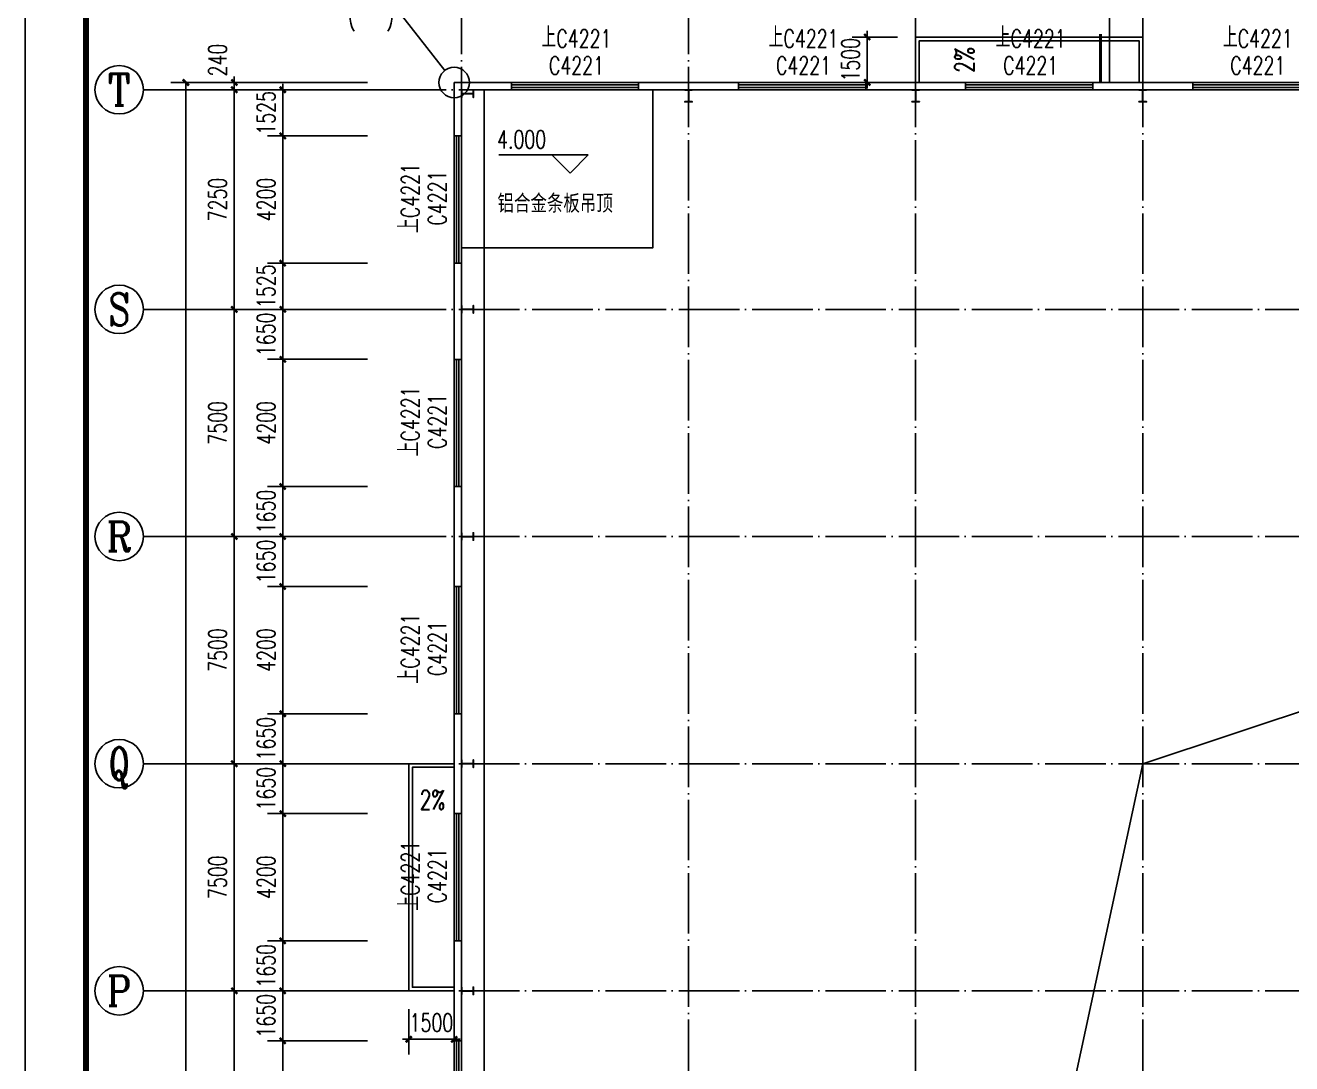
# Model space of a CAD drawing. Extents: x 14095202 to 14511487, y -1430609 to -90420.
# Drawn here: x 14387687 to 14429504, y -455574 to -421293 of the extents above; entities that cross this region are included whole.
import ezdxf
from ezdxf.enums import TextEntityAlignment as Align

# ---------------------------------------------------------------- set-up
doc = ezdxf.new("R2010")
doc.units = 0
doc.header["$LTSCALE"] = 1000
doc.header["$MEASUREMENT"] = 0
doc.linetypes.add('DASH', pattern=[0.35, 0.25, -0.1])
doc.linetypes.add('DOTE', pattern=[2.42, 2, -0.2, 0.02, -0.2])
for name, color, linetype in [('AXIS', 3, 'Continuous'), ('AXIS_TEXT', 7, 'Continuous'), ('COLUMN', 2, 'Continuous'), ('DIM_ELEV', 3, 'Continuous'), ('DIM_IDEN', 3, 'Continuous'), ('DIM_SYMB', 3, 'Continuous'), ('DOTE', 1, 'DOTE'), ('PUB_DIM', 3, 'Continuous'), ('PUB_TEXT', 7, 'Continuous'), ('TK', 4, 'Continuous'), ('WALL-PARAPET', 6, 'Continuous'), ('WINDOW', 4, 'Continuous'), ('WINDOW_TEXT', 7, 'Continuous')]:
    doc.layers.add(name, color=color, linetype=linetype)
doc.styles.add('_TCH_AXIS', font='COMPLEX', dxfattribs={"bigfont": 'GBCBIG'})
doc.styles.add('_TCH_DIM', font='SIMPLEX', dxfattribs={"bigfont": 'GBCBIG'})
doc.styles.add('_TCH_DIM_T3', font='SIMPLEX', dxfattribs={"width": 0.705882, "bigfont": 'GBCBIG'})
doc.styles.add('_TCH_LABEL', font='COMPLEX', dxfattribs={"bigfont": 'GBCBIG'})
doc.styles.add('_TCH_WINDOW', font='SIMPLEX', dxfattribs={"height": 3.5, "bigfont": 'GBCBIG'})
doc.styles.add('COMPLEX', font='COMPLEX')
doc.styles.add('TK-LG-B', font='', dxfattribs={"width": 0.75})
doc.styles.get('TK-LG-B').set_extended_font_data('SimSun')
doc.dimstyles.new('_TCH_ARCH&&200', dxfattribs={"dimtxt": 595, "dimasz": 200, "dimexe": 500, "dimexo": 600, "dimgap": 252.5, "dimtad": 1, "dimdec": 0, "dimzin": 0, "dimdsep": 46, "dimtxsty": '_TCH_DIM_T3', "dimblk": 'ARCHTICK', "dimcen": 0.09, "dimclrt": 7, "dimazin": 2, "dimtfac": 1, "dimtdec": 0, "dimtix": 1, "dimtmove": 2, "dimatfit": 3, "dimfxl": 0, "dimtolj": 1, "dimtzin": 0, "dimarcsym": 0})

# ---------------------------------------------------------------- blocks, each defined once
blk = doc.blocks.new('A$C797E1D2B')
at = {"layer": 'COLUMN'}
h = blk.add_hatch(color=256, dxfattribs=at)
h.paths.add_polyline_path([(125, 400), (250, 400), (250, 388), (130, 388), (130, 200), (125, 200)])
h.paths.add_polyline_path([(0, 400), (125, 400), (125, 200), (120, 200), (120, 388), (0, 388)])
h.paths.add_polyline_path([(0, 12), (120, 12), (120, 200), (125, 200), (125, 0), (0, 0)])
h.paths.add_polyline_path([(125, 200), (130, 200), (130, 12), (250, 12), (250, 0), (125, 0)])
blk.add_lwpolyline([(250, 0), (250, 12), (130, 12), (130, 388), (250, 388), (250, 400), (0, 400), (0, 388), (120, 388), (120, 12), (0, 12), (0, 0)], close=True, dxfattribs=at)
blk = doc.blocks.new('GeYuanFrame_13285048', base_point=(20.09, 4.53))
at = {"layer": 'TK'}
blk.add_lwpolyline([(20.09, 4.53), (20.09, 598.53), (1071.09, 598.53), (1071.09, 4.53)], close=True, dxfattribs=at)
at = {"layer": 'TK', "const_width": 1}
blk.add_lwpolyline([(45.09, 588.53), (1061.09, 588.53), (1061.09, 14.53), (45.09, 14.53)], close=True, dxfattribs=at)
blk = doc.blocks.new('$TCHSYS$WIN2D')
for p, q in [((-0.5, 0.5), (0.5, 0.5)), ((-0.5, 0.5), (-0.5, -0.5)), ((0.5, 0.5), (0.5, -0.5)), ((0.5, 0.1667), (-0.5, 0.1667)), ((0.5, -0.1667), (-0.5, -0.1667)), ((-0.5, -0.5), (0.5, -0.5))]:
    blk.add_line(p, q)
blk = doc.blocks.new('_AXISO')
blk.add_circle((0, 0), 0.5)
at = {"layer": 'AXIS_TEXT', "style": 'COMPLEX', "width": 1.041667}
blk.add_attdef('A', text='', height=0.56, dxfattribs=at).set_placement((-0.25, -0.28), (0.25, -0.28), align=Align.FIT)
blk = doc.blocks.new('_ArchTick')
at = {"color": 0, "linetype": 'ByBlock', "const_width": 0.4}
blk.add_lwpolyline([(-0.5, -0.5), (0.5, 0.5)], dxfattribs=at)
blk = doc.blocks.new('*D231')
at = {"layer": 'AXIS', "color": 0, "lineweight": -2}
for p, q in [((14398987, -423180), (14392487, -423180)), ((14392987, -550660), (14392987, -423180)), ((14398987, -550660), (14392487, -550660))]:
    blk.add_line(p, q, dxfattribs=at)
at = {"layer": 'Defpoints', "color": 0}
for p in [(14392987, -423180), (14399587, -423180), (14399587, -550660)]:
    blk.add_point(p, dxfattribs=at)
at = {"layer": 'AXIS', "color": 0, "lineweight": -2, "xscale": 200, "yscale": 200, "zscale": 200}
for p, rotation in [((14392987, -423180), 90), ((14392987, -550660), 270)]:
    blk.add_blockref('_ArchTick', p, dxfattribs=dict(at, rotation=rotation))
at = {"layer": 'AXIS', "color": 7, "insert": (14392437, -486920), "char_height": 595, "attachment_point": 5, "rotation": 90, "style": '_TCH_DIM_T3'}
blk.add_mtext('\\A1;127480', dxfattribs=at)
blk = doc.blocks.new('*D245')
at = {"layer": 'AXIS', "color": 0, "lineweight": -2}
for p, q in [((14398987, -453170), (14394087, -453170)), ((14394587, -460670), (14394587, -453170)), ((14398987, -460670), (14394087, -460670))]:
    blk.add_line(p, q, dxfattribs=at)
at = {"layer": 'Defpoints', "color": 0}
for p in [(14394587, -453170), (14399587, -453170), (14399587, -460670)]:
    blk.add_point(p, dxfattribs=at)
at = {"layer": 'AXIS', "color": 0, "lineweight": -2, "xscale": 200, "yscale": 200, "zscale": 200}
for p, rotation in [((14394587, -453170), 90), ((14394587, -460670), 270)]:
    blk.add_blockref('_ArchTick', p, dxfattribs=dict(at, rotation=rotation))
at = {"layer": 'AXIS', "color": 7, "insert": (14394037, -456920), "char_height": 595, "attachment_point": 5, "rotation": 90, "style": '_TCH_DIM_T3'}
blk.add_mtext('\\A1;7500', dxfattribs=at)
blk = doc.blocks.new('*D246')
at = {"layer": 'AXIS', "color": 0, "lineweight": -2}
for p, q in [((14398987, -445670), (14394087, -445670)), ((14394587, -453170), (14394587, -445670)), ((14398987, -453170), (14394087, -453170))]:
    blk.add_line(p, q, dxfattribs=at)
at = {"layer": 'Defpoints', "color": 0}
for p in [(14394587, -445670), (14399587, -445670), (14399587, -453170)]:
    blk.add_point(p, dxfattribs=at)
at = {"layer": 'AXIS', "color": 0, "lineweight": -2, "xscale": 200, "yscale": 200, "zscale": 200}
for p, rotation in [((14394587, -445670), 90), ((14394587, -453170), 270)]:
    blk.add_blockref('_ArchTick', p, dxfattribs=dict(at, rotation=rotation))
at = {"layer": 'AXIS', "color": 7, "insert": (14394037, -449420), "char_height": 595, "attachment_point": 5, "rotation": 90, "style": '_TCH_DIM_T3'}
blk.add_mtext('\\A1;7500', dxfattribs=at)
blk = doc.blocks.new('*D247')
at = {"layer": 'AXIS', "color": 0, "lineweight": -2}
for p, q in [((14398987, -438170), (14394087, -438170)), ((14394587, -445670), (14394587, -438170)), ((14398987, -445670), (14394087, -445670))]:
    blk.add_line(p, q, dxfattribs=at)
at = {"layer": 'Defpoints', "color": 0}
for p in [(14394587, -438170), (14399587, -438170), (14399587, -445670)]:
    blk.add_point(p, dxfattribs=at)
at = {"layer": 'AXIS', "color": 0, "lineweight": -2, "xscale": 200, "yscale": 200, "zscale": 200}
for p, rotation in [((14394587, -438170), 90), ((14394587, -445670), 270)]:
    blk.add_blockref('_ArchTick', p, dxfattribs=dict(at, rotation=rotation))
at = {"layer": 'AXIS', "color": 7, "insert": (14394037, -441920), "char_height": 595, "attachment_point": 5, "rotation": 90, "style": '_TCH_DIM_T3'}
blk.add_mtext('\\A1;7500', dxfattribs=at)
blk = doc.blocks.new('*D248')
at = {"layer": 'AXIS', "color": 0, "lineweight": -2}
for p, q in [((14398987, -430670), (14394087, -430670)), ((14394587, -438170), (14394587, -430670)), ((14398987, -438170), (14394087, -438170))]:
    blk.add_line(p, q, dxfattribs=at)
at = {"layer": 'Defpoints', "color": 0}
for p in [(14394587, -430670), (14399587, -430670), (14399587, -438170)]:
    blk.add_point(p, dxfattribs=at)
at = {"layer": 'AXIS', "color": 0, "lineweight": -2, "xscale": 200, "yscale": 200, "zscale": 200}
for p, rotation in [((14394587, -430670), 90), ((14394587, -438170), 270)]:
    blk.add_blockref('_ArchTick', p, dxfattribs=dict(at, rotation=rotation))
at = {"layer": 'AXIS', "color": 7, "insert": (14394037, -434420), "char_height": 595, "attachment_point": 5, "rotation": 90, "style": '_TCH_DIM_T3'}
blk.add_mtext('\\A1;7500', dxfattribs=at)
blk = doc.blocks.new('*D249')
at = {"layer": 'AXIS', "color": 0, "lineweight": -2}
for p, q in [((14398987, -423420), (14394087, -423420)), ((14394587, -430670), (14394587, -423420)), ((14398987, -430670), (14394087, -430670))]:
    blk.add_line(p, q, dxfattribs=at)
at = {"layer": 'Defpoints', "color": 0}
for p in [(14394587, -423420), (14399587, -423420), (14399587, -430670)]:
    blk.add_point(p, dxfattribs=at)
at = {"layer": 'AXIS', "color": 0, "lineweight": -2, "xscale": 200, "yscale": 200, "zscale": 200}
for p, rotation in [((14394587, -423420), 90), ((14394587, -430670), 270)]:
    blk.add_blockref('_ArchTick', p, dxfattribs=dict(at, rotation=rotation))
at = {"layer": 'AXIS', "color": 7, "insert": (14394037, -427045), "char_height": 595, "attachment_point": 5, "rotation": 90, "style": '_TCH_DIM_T3'}
blk.add_mtext('\\A1;7250', dxfattribs=at)
blk = doc.blocks.new('*D250')
at = {"layer": 'AXIS', "color": 0, "lineweight": -2}
for p, q in [((14398987, -423180), (14394087, -423180)), ((14394587, -423180), (14394587, -422980)), ((14394587, -423420), (14394587, -423180)), ((14398987, -423420), (14394087, -423420)), ((14394587, -423420), (14394587, -423620))]:
    blk.add_line(p, q, dxfattribs=at)
at = {"layer": 'Defpoints', "color": 0}
for p in [(14394587, -423180), (14399587, -423180), (14399587, -423420)]:
    blk.add_point(p, dxfattribs=at)
at = {"layer": 'AXIS', "color": 0, "lineweight": -2, "xscale": 200, "yscale": 200, "zscale": 200}
for p, rotation in [((14394587, -423180), 270), ((14394587, -423420), 90)]:
    blk.add_blockref('_ArchTick', p, dxfattribs=dict(at, rotation=rotation))
at = {"layer": 'AXIS', "color": 7, "insert": (14394037, -422440), "char_height": 595, "attachment_point": 5, "rotation": 90, "style": '_TCH_DIM_T3'}
blk.add_mtext('\\A1;240', dxfattribs=at)
blk = doc.blocks.new('*D444')
at = {"layer": 'Defpoints', "color": 0}
for p in [(14415487, -421680), (14417087, -421680), (14417087, -423180)]:
    blk.add_point(p, dxfattribs=at)
at = {"layer": 'PUB_DIM', "color": 0, "lineweight": -2}
for p, q in [((14415487, -421680), (14415487, -421480)), ((14416487, -421680), (14414987, -421680)), ((14415487, -423180), (14415487, -421680)), ((14416487, -423180), (14414987, -423180)), ((14415487, -423180), (14415487, -423380))]:
    blk.add_line(p, q, dxfattribs=at)
at = {"layer": 'PUB_DIM', "color": 0, "lineweight": -2, "xscale": 200, "yscale": 200, "zscale": 200}
for p, rotation in [((14415487, -421680), 270), ((14415487, -423180), 90)]:
    blk.add_blockref('_ArchTick', p, dxfattribs=dict(at, rotation=rotation))
at = {"layer": 'PUB_DIM', "color": 7, "insert": (14414937, -422430), "char_height": 595, "attachment_point": 5, "rotation": 90, "style": '_TCH_DIM_T3'}
blk.add_mtext('\\A1;1500', dxfattribs=at)
blk = doc.blocks.new('*D450')
at = {"layer": 'Defpoints', "color": 0}
for p in [(14400347, -453170), (14401847, -453170), (14401847, -454770)]:
    blk.add_point(p, dxfattribs=at)
at = {"layer": 'PUB_DIM', "color": 0, "lineweight": -2}
for p, q in [((14400347, -453770), (14400347, -455270)), ((14401847, -453770), (14401847, -455270)), ((14400347, -454770), (14400147, -454770)), ((14400347, -454770), (14401847, -454770)), ((14401847, -454770), (14402047, -454770))]:
    blk.add_line(p, q, dxfattribs=at)
at = {"layer": 'PUB_DIM', "color": 0, "lineweight": -2, "xscale": 200, "yscale": 200, "zscale": 200}
blk.add_blockref('_ArchTick', (14400347, -454770), dxfattribs=at)
at = {"layer": 'PUB_DIM', "color": 0, "lineweight": -2, "xscale": 200, "yscale": 200, "zscale": 200, "rotation": 180}
blk.add_blockref('_ArchTick', (14401847, -454770), dxfattribs=at)
at = {"layer": 'PUB_DIM', "color": 7, "insert": (14401097, -454220), "char_height": 595, "attachment_point": 5, "style": '_TCH_DIM_T3'}
blk.add_mtext('\\A1;1500', dxfattribs=at)
blk = doc.blocks.new('*D542')
at = {"layer": 'Defpoints', "color": 0}
for p in [(14396187, -454820), (14399587, -454820), (14399587, -459020)]:
    blk.add_point(p, dxfattribs=at)
at = {"layer": 'PUB_DIM', "color": 0, "lineweight": -2}
for p, q in [((14398987, -454820), (14395687, -454820)), ((14396187, -459020), (14396187, -454820)), ((14398987, -459020), (14395687, -459020))]:
    blk.add_line(p, q, dxfattribs=at)
at = {"layer": 'PUB_DIM', "color": 0, "lineweight": -2, "xscale": 200, "yscale": 200, "zscale": 200}
for p, rotation in [((14396187, -454820), 90), ((14396187, -459020), 270)]:
    blk.add_blockref('_ArchTick', p, dxfattribs=dict(at, rotation=rotation))
at = {"layer": 'PUB_DIM', "color": 7, "insert": (14395637, -456920), "char_height": 595, "attachment_point": 5, "rotation": 90, "style": '_TCH_DIM_T3'}
blk.add_mtext('\\A1;4200', dxfattribs=at)
blk = doc.blocks.new('*D543')
at = {"layer": 'Defpoints', "color": 0}
for p in [(14396187, -453170), (14399587, -453170), (14399587, -454820)]:
    blk.add_point(p, dxfattribs=at)
at = {"layer": 'PUB_DIM', "color": 0, "lineweight": -2}
for p, q in [((14398987, -453170), (14395687, -453170)), ((14396187, -453170), (14396187, -452970)), ((14396187, -454820), (14396187, -453170)), ((14398987, -454820), (14395687, -454820)), ((14396187, -454820), (14396187, -455020))]:
    blk.add_line(p, q, dxfattribs=at)
at = {"layer": 'PUB_DIM', "color": 0, "lineweight": -2, "xscale": 200, "yscale": 200, "zscale": 200}
for p, rotation in [((14396187, -453170), 270), ((14396187, -454820), 90)]:
    blk.add_blockref('_ArchTick', p, dxfattribs=dict(at, rotation=rotation))
at = {"layer": 'PUB_DIM', "color": 7, "insert": (14395637, -453995), "char_height": 595, "attachment_point": 5, "rotation": 90, "style": '_TCH_DIM_T3'}
blk.add_mtext('\\A1;1650', dxfattribs=at)
blk = doc.blocks.new('*D544')
at = {"layer": 'Defpoints', "color": 0}
for p in [(14396187, -451520), (14399587, -451520), (14399587, -453170)]:
    blk.add_point(p, dxfattribs=at)
at = {"layer": 'PUB_DIM', "color": 0, "lineweight": -2}
for p, q in [((14398987, -451520), (14395687, -451520)), ((14396187, -451520), (14396187, -451320)), ((14396187, -453170), (14396187, -451520)), ((14398987, -453170), (14395687, -453170)), ((14396187, -453170), (14396187, -453370))]:
    blk.add_line(p, q, dxfattribs=at)
at = {"layer": 'PUB_DIM', "color": 0, "lineweight": -2, "xscale": 200, "yscale": 200, "zscale": 200}
for p, rotation in [((14396187, -451520), 270), ((14396187, -453170), 90)]:
    blk.add_blockref('_ArchTick', p, dxfattribs=dict(at, rotation=rotation))
at = {"layer": 'PUB_DIM', "color": 7, "insert": (14395637, -452345), "char_height": 595, "attachment_point": 5, "rotation": 90, "style": '_TCH_DIM_T3'}
blk.add_mtext('\\A1;1650', dxfattribs=at)
blk = doc.blocks.new('*D545')
at = {"layer": 'Defpoints', "color": 0}
for p in [(14396187, -447320), (14399587, -447320), (14399587, -451520)]:
    blk.add_point(p, dxfattribs=at)
at = {"layer": 'PUB_DIM', "color": 0, "lineweight": -2}
for p, q in [((14398987, -447320), (14395687, -447320)), ((14396187, -451520), (14396187, -447320)), ((14398987, -451520), (14395687, -451520))]:
    blk.add_line(p, q, dxfattribs=at)
at = {"layer": 'PUB_DIM', "color": 0, "lineweight": -2, "xscale": 200, "yscale": 200, "zscale": 200}
for p, rotation in [((14396187, -447320), 90), ((14396187, -451520), 270)]:
    blk.add_blockref('_ArchTick', p, dxfattribs=dict(at, rotation=rotation))
at = {"layer": 'PUB_DIM', "color": 7, "insert": (14395637, -449420), "char_height": 595, "attachment_point": 5, "rotation": 90, "style": '_TCH_DIM_T3'}
blk.add_mtext('\\A1;4200', dxfattribs=at)
blk = doc.blocks.new('*D546')
at = {"layer": 'Defpoints', "color": 0}
for p in [(14396187, -445670), (14399587, -445670), (14399587, -447320)]:
    blk.add_point(p, dxfattribs=at)
at = {"layer": 'PUB_DIM', "color": 0, "lineweight": -2}
for p, q in [((14398987, -445670), (14395687, -445670)), ((14396187, -445670), (14396187, -445470)), ((14396187, -447320), (14396187, -445670)), ((14398987, -447320), (14395687, -447320)), ((14396187, -447320), (14396187, -447520))]:
    blk.add_line(p, q, dxfattribs=at)
at = {"layer": 'PUB_DIM', "color": 0, "lineweight": -2, "xscale": 200, "yscale": 200, "zscale": 200}
for p, rotation in [((14396187, -445670), 270), ((14396187, -447320), 90)]:
    blk.add_blockref('_ArchTick', p, dxfattribs=dict(at, rotation=rotation))
at = {"layer": 'PUB_DIM', "color": 7, "insert": (14395637, -446495), "char_height": 595, "attachment_point": 5, "rotation": 90, "style": '_TCH_DIM_T3'}
blk.add_mtext('\\A1;1650', dxfattribs=at)
blk = doc.blocks.new('*D547')
at = {"layer": 'Defpoints', "color": 0}
for p in [(14396187, -444020), (14399587, -444020), (14399587, -445670)]:
    blk.add_point(p, dxfattribs=at)
at = {"layer": 'PUB_DIM', "color": 0, "lineweight": -2}
for p, q in [((14398987, -444020), (14395687, -444020)), ((14396187, -444020), (14396187, -443820)), ((14396187, -445670), (14396187, -444020)), ((14398987, -445670), (14395687, -445670)), ((14396187, -445670), (14396187, -445870))]:
    blk.add_line(p, q, dxfattribs=at)
at = {"layer": 'PUB_DIM', "color": 0, "lineweight": -2, "xscale": 200, "yscale": 200, "zscale": 200}
for p, rotation in [((14396187, -444020), 270), ((14396187, -445670), 90)]:
    blk.add_blockref('_ArchTick', p, dxfattribs=dict(at, rotation=rotation))
at = {"layer": 'PUB_DIM', "color": 7, "insert": (14395637, -444845), "char_height": 595, "attachment_point": 5, "rotation": 90, "style": '_TCH_DIM_T3'}
blk.add_mtext('\\A1;1650', dxfattribs=at)
blk = doc.blocks.new('*D548')
at = {"layer": 'Defpoints', "color": 0}
for p in [(14396187, -439820), (14399587, -439820), (14399587, -444020)]:
    blk.add_point(p, dxfattribs=at)
at = {"layer": 'PUB_DIM', "color": 0, "lineweight": -2}
for p, q in [((14398987, -439820), (14395687, -439820)), ((14396187, -444020), (14396187, -439820)), ((14398987, -444020), (14395687, -444020))]:
    blk.add_line(p, q, dxfattribs=at)
at = {"layer": 'PUB_DIM', "color": 0, "lineweight": -2, "xscale": 200, "yscale": 200, "zscale": 200}
for p, rotation in [((14396187, -439820), 90), ((14396187, -444020), 270)]:
    blk.add_blockref('_ArchTick', p, dxfattribs=dict(at, rotation=rotation))
at = {"layer": 'PUB_DIM', "color": 7, "insert": (14395637, -441920), "char_height": 595, "attachment_point": 5, "rotation": 90, "style": '_TCH_DIM_T3'}
blk.add_mtext('\\A1;4200', dxfattribs=at)
blk = doc.blocks.new('*D549')
at = {"layer": 'Defpoints', "color": 0}
for p in [(14396187, -438170), (14399587, -438170), (14399587, -439820)]:
    blk.add_point(p, dxfattribs=at)
at = {"layer": 'PUB_DIM', "color": 0, "lineweight": -2}
for p, q in [((14398987, -438170), (14395687, -438170)), ((14396187, -438170), (14396187, -437970)), ((14396187, -439820), (14396187, -438170)), ((14398987, -439820), (14395687, -439820)), ((14396187, -439820), (14396187, -440020))]:
    blk.add_line(p, q, dxfattribs=at)
at = {"layer": 'PUB_DIM', "color": 0, "lineweight": -2, "xscale": 200, "yscale": 200, "zscale": 200}
for p, rotation in [((14396187, -438170), 270), ((14396187, -439820), 90)]:
    blk.add_blockref('_ArchTick', p, dxfattribs=dict(at, rotation=rotation))
at = {"layer": 'PUB_DIM', "color": 7, "insert": (14395637, -438995), "char_height": 595, "attachment_point": 5, "rotation": 90, "style": '_TCH_DIM_T3'}
blk.add_mtext('\\A1;1650', dxfattribs=at)
blk = doc.blocks.new('*D550')
at = {"layer": 'Defpoints', "color": 0}
for p in [(14396187, -436520), (14399587, -436520), (14399587, -438170)]:
    blk.add_point(p, dxfattribs=at)
at = {"layer": 'PUB_DIM', "color": 0, "lineweight": -2}
for p, q in [((14398987, -436520), (14395687, -436520)), ((14396187, -436520), (14396187, -436320)), ((14396187, -438170), (14396187, -436520)), ((14398987, -438170), (14395687, -438170)), ((14396187, -438170), (14396187, -438370))]:
    blk.add_line(p, q, dxfattribs=at)
at = {"layer": 'PUB_DIM', "color": 0, "lineweight": -2, "xscale": 200, "yscale": 200, "zscale": 200}
for p, rotation in [((14396187, -436520), 270), ((14396187, -438170), 90)]:
    blk.add_blockref('_ArchTick', p, dxfattribs=dict(at, rotation=rotation))
at = {"layer": 'PUB_DIM', "color": 7, "insert": (14395637, -437345), "char_height": 595, "attachment_point": 5, "rotation": 90, "style": '_TCH_DIM_T3'}
blk.add_mtext('\\A1;1650', dxfattribs=at)
blk = doc.blocks.new('*D551')
at = {"layer": 'Defpoints', "color": 0}
for p in [(14396187, -432320), (14399587, -432320), (14399587, -436520)]:
    blk.add_point(p, dxfattribs=at)
at = {"layer": 'PUB_DIM', "color": 0, "lineweight": -2}
for p, q in [((14398987, -432320), (14395687, -432320)), ((14396187, -436520), (14396187, -432320)), ((14398987, -436520), (14395687, -436520))]:
    blk.add_line(p, q, dxfattribs=at)
at = {"layer": 'PUB_DIM', "color": 0, "lineweight": -2, "xscale": 200, "yscale": 200, "zscale": 200}
for p, rotation in [((14396187, -432320), 90), ((14396187, -436520), 270)]:
    blk.add_blockref('_ArchTick', p, dxfattribs=dict(at, rotation=rotation))
at = {"layer": 'PUB_DIM', "color": 7, "insert": (14395637, -434420), "char_height": 595, "attachment_point": 5, "rotation": 90, "style": '_TCH_DIM_T3'}
blk.add_mtext('\\A1;4200', dxfattribs=at)
blk = doc.blocks.new('*D552')
at = {"layer": 'Defpoints', "color": 0}
for p in [(14396187, -430670), (14399587, -430670), (14399587, -432320)]:
    blk.add_point(p, dxfattribs=at)
at = {"layer": 'PUB_DIM', "color": 0, "lineweight": -2}
for p, q in [((14398987, -430670), (14395687, -430670)), ((14396187, -430670), (14396187, -430470)), ((14396187, -432320), (14396187, -430670)), ((14398987, -432320), (14395687, -432320)), ((14396187, -432320), (14396187, -432520))]:
    blk.add_line(p, q, dxfattribs=at)
at = {"layer": 'PUB_DIM', "color": 0, "lineweight": -2, "xscale": 200, "yscale": 200, "zscale": 200}
for p, rotation in [((14396187, -430670), 270), ((14396187, -432320), 90)]:
    blk.add_blockref('_ArchTick', p, dxfattribs=dict(at, rotation=rotation))
at = {"layer": 'PUB_DIM', "color": 7, "insert": (14395637, -431495), "char_height": 595, "attachment_point": 5, "rotation": 90, "style": '_TCH_DIM_T3'}
blk.add_mtext('\\A1;1650', dxfattribs=at)
blk = doc.blocks.new('*D553')
at = {"layer": 'Defpoints', "color": 0}
for p in [(14396187, -429145), (14399587, -429145), (14399587, -430670)]:
    blk.add_point(p, dxfattribs=at)
at = {"layer": 'PUB_DIM', "color": 0, "lineweight": -2}
for p, q in [((14396187, -429145), (14396187, -428945)), ((14398987, -429145), (14395687, -429145)), ((14396187, -430670), (14396187, -429145)), ((14398987, -430670), (14395687, -430670)), ((14396187, -430670), (14396187, -430870))]:
    blk.add_line(p, q, dxfattribs=at)
at = {"layer": 'PUB_DIM', "color": 0, "lineweight": -2, "xscale": 200, "yscale": 200, "zscale": 200}
for p, rotation in [((14396187, -429145), 270), ((14396187, -430670), 90)]:
    blk.add_blockref('_ArchTick', p, dxfattribs=dict(at, rotation=rotation))
at = {"layer": 'PUB_DIM', "color": 7, "insert": (14395637, -429908), "char_height": 595, "attachment_point": 5, "rotation": 90, "style": '_TCH_DIM_T3'}
blk.add_mtext('\\A1;1525', dxfattribs=at)
blk = doc.blocks.new('*D554')
at = {"layer": 'Defpoints', "color": 0}
for p in [(14396187, -424945), (14399587, -424945), (14399587, -429145)]:
    blk.add_point(p, dxfattribs=at)
at = {"layer": 'PUB_DIM', "color": 0, "lineweight": -2}
for p, q in [((14398987, -424945), (14395687, -424945)), ((14396187, -429145), (14396187, -424945)), ((14398987, -429145), (14395687, -429145))]:
    blk.add_line(p, q, dxfattribs=at)
at = {"layer": 'PUB_DIM', "color": 0, "lineweight": -2, "xscale": 200, "yscale": 200, "zscale": 200}
for p, rotation in [((14396187, -424945), 90), ((14396187, -429145), 270)]:
    blk.add_blockref('_ArchTick', p, dxfattribs=dict(at, rotation=rotation))
at = {"layer": 'PUB_DIM', "color": 7, "insert": (14395637, -427045), "char_height": 595, "attachment_point": 5, "rotation": 90, "style": '_TCH_DIM_T3'}
blk.add_mtext('\\A1;4200', dxfattribs=at)
blk = doc.blocks.new('*D555')
at = {"layer": 'Defpoints', "color": 0}
for p in [(14396187, -423420), (14399587, -423420), (14399587, -424945)]:
    blk.add_point(p, dxfattribs=at)
at = {"layer": 'PUB_DIM', "color": 0, "lineweight": -2}
for p, q in [((14398987, -423420), (14395687, -423420)), ((14396187, -423420), (14396187, -423220)), ((14396187, -424945), (14396187, -423420)), ((14398987, -424945), (14395687, -424945)), ((14396187, -424945), (14396187, -425145))]:
    blk.add_line(p, q, dxfattribs=at)
at = {"layer": 'PUB_DIM', "color": 0, "lineweight": -2, "xscale": 200, "yscale": 200, "zscale": 200}
for p, rotation in [((14396187, -423420), 270), ((14396187, -424945), 90)]:
    blk.add_blockref('_ArchTick', p, dxfattribs=dict(at, rotation=rotation))
at = {"layer": 'PUB_DIM', "color": 7, "insert": (14395637, -424183), "char_height": 595, "attachment_point": 5, "rotation": 90, "style": '_TCH_DIM_T3'}
blk.add_mtext('\\A1;1525', dxfattribs=at)

msp = doc.modelspace()

# ---------------------------------------------------------------- linework, layer by layer
at = {"ltscale": 0.5}
for points in [[(14424586.9, -423180.3), (14424586.9, -421680.3), (14417086.9, -421680.3), (14417086.9, -423180.3)], [(14424466.9, -423180.3), (14424466.9, -421800.3), (14417206.9, -421800.3), (14417206.9, -423180.3)], [(14491604.5, -423420.3), (14424586.9, -445675.3), (14402086.9, -550170.3)], [(14402086.9, -428640.3), (14408406.9, -428640.3), (14408406.9, -423420.3)], [(14401846.9, -453170.3), (14400346.9, -453170.3), (14400346.9, -445670.3), (14401846.9, -445670.3)], [(14401846.9, -453050.3), (14400466.9, -453050.3), (14400466.9, -445790.3), (14401846.9, -445790.3)]]:
    msp.add_lwpolyline(points, dxfattribs=at)
at = {"linetype": 'DASH', "ltscale": 6, "const_width": 50}
msp.add_lwpolyline([(14402836.9, -423420.3), (14402836.9, -550420.3)], dxfattribs=at)
at = {"layer": 'AXIS'}
for p, q in [((14399586.9, -423420.3), (14391586.9, -423420.3)), ((14399586.9, -430670.3), (14391586.9, -430670.3)), ((14399586.9, -438170.3), (14391586.9, -438170.3)), ((14399586.9, -445670.3), (14391586.9, -445670.3)), ((14399586.9, -453170.3), (14391586.9, -453170.3))]:
    msp.add_line(p, q, dxfattribs=at)
at = {"layer": 'DIM_ELEV'}
for p, q in [((14406276.5, -425569.2), (14403324.5, -425569.2)), ((14405676.5, -426169.2), (14405076.5, -425569.2)), ((14405676.5, -426169.2), (14406276.5, -425569.2))]:
    msp.add_line(p, q, dxfattribs=at)
at = {"layer": 'DIM_IDEN'}
for p, q in [((14423488.5, -423180.3), (14423488.5, -410320.3)), ((14401536.9, -422782.7), (14399586.9, -420280.8))]:
    msp.add_line(p, q, dxfattribs=at)
at = {"layer": 'DIM_IDEN', "const_width": 100}
msp.add_lwpolyline([(14423188.5, -423180.3), (14423188.5, -421580.3)], dxfattribs=at)
at = {"layer": 'DIM_IDEN'}
msp.add_circle((14401846.9, -423180.3), 504.2, dxfattribs=at)
at = {"layer": 'DIM_SYMB'}
for points in [[(14419242.2, -423000.3, 0, 0, 0), (14419242.2, -422350.3, 120, 0, 0), (14419242.2, -421900.3, 0, 0, 0)], [(14401666.9, -447409.7, 0, 0, 0), (14401016.9, -447409.7, 120, 0, 0), (14400566.9, -447409.7, 0, 0, 0)]]:
    msp.add_lwpolyline(points, format="xyseb", dxfattribs=at)
at = {"layer": 'DOTE'}
for p, q in [((14402086.9, -552920.3), (14402086.9, -420920.3)), ((14409586.9, -552920.3), (14409586.9, -420920.3)), ((14417086.9, -552920.3), (14417086.9, -420920.3)), ((14424586.9, -552920.3), (14424586.9, -420920.3)), ((14399586.9, -423420.3), (14494586.9, -423420.3)), ((14399586.9, -430670.3), (14494586.9, -430670.3)), ((14399586.9, -438170.3), (14494586.9, -438170.3)), ((14399586.9, -445670.3), (14494586.9, -445670.3)), ((14399586.9, -453170.3), (14494586.9, -453170.3))]:
    msp.add_line(p, q, dxfattribs=at)
at = {"layer": 'WALL-PARAPET'}
for p, q in [((14401846.9, -423180.3), (14401846.9, -424945.3)), ((14403736.9, -423180.3), (14401846.9, -423180.3)), ((14403736.9, -423420.3), (14403736.9, -423180.3)), ((14411236.9, -423180.3), (14407936.9, -423180.3)), ((14407936.9, -423180.3), (14407936.9, -423420.3)), ((14411236.9, -423420.3), (14411236.9, -423180.3)), ((14418736.9, -423180.3), (14415436.9, -423180.3)), ((14415436.9, -423180.3), (14415436.9, -423420.3)), ((14418736.9, -423420.3), (14418736.9, -423180.3)), ((14426236.9, -423180.3), (14422936.9, -423180.3)), ((14422936.9, -423180.3), (14422936.9, -423420.3)), ((14426236.9, -423420.3), (14426236.9, -423180.3)), ((14402086.9, -424945.3), (14402086.9, -423420.3)), ((14402086.9, -423420.3), (14403736.9, -423420.3)), ((14407936.9, -423420.3), (14411236.9, -423420.3)), ((14415436.9, -423420.3), (14418736.9, -423420.3)), ((14422936.9, -423420.3), (14426236.9, -423420.3)), ((14401846.9, -424945.3), (14402086.9, -424945.3)), ((14401846.9, -429145.3), (14401846.9, -432320.3)), ((14402086.9, -429145.3), (14401846.9, -429145.3)), ((14402086.9, -432320.3), (14402086.9, -429145.3)), ((14401846.9, -432320.3), (14402086.9, -432320.3)), ((14401846.9, -436520.3), (14401846.9, -439820.3)), ((14402086.9, -436520.3), (14401846.9, -436520.3)), ((14402086.9, -439820.3), (14402086.9, -436520.3)), ((14401846.9, -439820.3), (14402086.9, -439820.3)), ((14401846.9, -444020.3), (14401846.9, -447320.3)), ((14402086.9, -444020.3), (14401846.9, -444020.3)), ((14402086.9, -447320.3), (14402086.9, -444020.3)), ((14401846.9, -447320.3), (14402086.9, -447320.3)), ((14401846.9, -451520.3), (14401846.9, -454820.3)), ((14402086.9, -451520.3), (14401846.9, -451520.3)), ((14402086.9, -454820.3), (14402086.9, -451520.3)), ((14401846.9, -454820.3), (14402086.9, -454820.3))]:
    msp.add_line(p, q, dxfattribs=at)

# ---------------------------------------------------------------- block references
at = {"xscale": 200, "yscale": 200, "zscale": 200, "rotation": 270}
msp.add_blockref('GeYuanFrame_13285048', (14387686.9, -387320.3), dxfattribs=at)
for p, rotation in [((14402086.9, -423420.3), 270), ((14409711.9, -423420.3), 180), ((14417211.9, -423420.3), 180), ((14424711.9, -423420.3), 180), ((14402086.9, -430545.3), 270), ((14402086.9, -438045.3), 270), ((14402086.9, -445545.3), 270), ((14402086.9, -453045.3), 270)]:
    msp.add_blockref('A$C797E1D2B', p, dxfattribs=dict(rotation=rotation))
at = {"layer": 'AXIS'}
ref = msp.add_blockref('_AXISO', (14390786.9, -423420.3), dxfattribs=dict(at, xscale=1600, yscale=1600, zscale=1600))
ref.add_attrib('A', 'T', dxfattribs={"layer": 'AXIS_TEXT', "ltscale": 0.5, "height": 1041.6, "style": '_TCH_AXIS'}).set_placement((14390414.9, -423941.1), (14391158.8, -423941.1), align=Align.FIT)
ref = msp.add_blockref('_AXISO', (14390786.9, -430670.3), dxfattribs=dict(at, xscale=1600, yscale=1600, zscale=1600))
ref.add_attrib('A', 'S', dxfattribs={"layer": 'AXIS_TEXT', "ltscale": 0.5, "height": 1065, "style": '_TCH_AXIS'}).set_placement((14390431.8, -431202.9), (14391141.9, -431202.9), align=Align.FIT)
ref = msp.add_blockref('_AXISO', (14390786.9, -438170.3), dxfattribs=dict(at, xscale=1600, yscale=1600, zscale=1600))
ref.add_attrib('A', 'R', dxfattribs={"layer": 'AXIS_TEXT', "ltscale": 0.5, "height": 971.8, "style": '_TCH_AXIS'}).set_placement((14390370.3, -438656.3), (14391203.4, -438656.3), align=Align.FIT)
ref = msp.add_blockref('_AXISO', (14390786.9, -445670.3), dxfattribs=dict(at, xscale=1600, yscale=1600, zscale=1600))
ref.add_attrib('A', 'Q', dxfattribs={"layer": 'AXIS_TEXT', "ltscale": 0.5, "height": 1090.1, "style": '_TCH_AXIS', "width": 0.807692}).set_placement((14390451.4, -446215.4), (14391122.3, -446215.4), align=Align.FIT)
ref = msp.add_blockref('_AXISO', (14390786.9, -453170.3), dxfattribs=dict(at, xscale=1600, yscale=1600, zscale=1600))
ref.add_attrib('A', 'P', dxfattribs={"layer": 'AXIS_TEXT', "ltscale": 0.5, "height": 994.9, "style": '_TCH_AXIS'}).set_placement((14390384.2, -453667.8), (14391189.5, -453667.8), align=Align.FIT)
at = {"layer": 'WINDOW'}
ref = msp.add_blockref('$TCHSYS$WIN2D', (14405836.9, -423300.3), dxfattribs=dict(at, xscale=4200, yscale=240, zscale=4200, rotation=180))
ref.add_attrib('A', 'C4221', (14404976.9, -422918.1), dxfattribs={"layer": 'WINDOW_TEXT', "ltscale": 0.5, "height": 595, "style": '_TCH_WINDOW', "width": 0.705882})
ref = msp.add_blockref('$TCHSYS$WIN2D', (14413336.9, -423300.3), dxfattribs=dict(at, xscale=4200, yscale=240, zscale=4200, rotation=180))
ref.add_attrib('A', 'C4221', (14412476.9, -422918.1), dxfattribs={"layer": 'WINDOW_TEXT', "ltscale": 0.5, "height": 595, "style": '_TCH_WINDOW', "width": 0.705882})
ref = msp.add_blockref('$TCHSYS$WIN2D', (14420836.9, -423300.3), dxfattribs=dict(at, xscale=4200, yscale=240, zscale=4200, rotation=180))
ref.add_attrib('A', 'C4221', (14419976.9, -422918.1), dxfattribs={"layer": 'WINDOW_TEXT', "ltscale": 0.5, "height": 595, "style": '_TCH_WINDOW', "width": 0.705882})
ref = msp.add_blockref('$TCHSYS$WIN2D', (14428336.9, -423300.3), dxfattribs=dict(at, xscale=4200, yscale=240, zscale=4200, rotation=180))
ref.add_attrib('A', 'C4221', (14427476.9, -422918.1), dxfattribs={"layer": 'WINDOW_TEXT', "ltscale": 0.5, "height": 595, "style": '_TCH_WINDOW', "width": 0.705882})
ref = msp.add_blockref('$TCHSYS$WIN2D', (14401966.9, -427045.3), dxfattribs=dict(at, xscale=4200, yscale=240, zscale=4200, rotation=270))
ref.add_attrib('A', 'C4221', (14401584.6, -427905.3), dxfattribs={"layer": 'WINDOW_TEXT', "ltscale": 0.5, "height": 595, "rotation": 90, "style": '_TCH_WINDOW', "width": 0.705882})
ref = msp.add_blockref('$TCHSYS$WIN2D', (14401966.9, -434420.3), dxfattribs=dict(at, xscale=4200, yscale=240, zscale=4200, rotation=270))
ref.add_attrib('A', 'C4221', (14401584.6, -435280.3), dxfattribs={"layer": 'WINDOW_TEXT', "ltscale": 0.5, "height": 595, "rotation": 90, "style": '_TCH_WINDOW', "width": 0.705882})
ref = msp.add_blockref('$TCHSYS$WIN2D', (14401966.9, -441920.3), dxfattribs=dict(at, xscale=4200, yscale=240, zscale=4200, rotation=270))
ref.add_attrib('A', 'C4221', (14401584.6, -442780.3), dxfattribs={"layer": 'WINDOW_TEXT', "ltscale": 0.5, "height": 595, "rotation": 90, "style": '_TCH_WINDOW', "width": 0.705882})
ref = msp.add_blockref('$TCHSYS$WIN2D', (14401966.9, -449420.3), dxfattribs=dict(at, xscale=4200, yscale=240, zscale=4200, rotation=270))
ref.add_attrib('A', 'C4221', (14401584.6, -450280.3), dxfattribs={"layer": 'WINDOW_TEXT', "ltscale": 0.5, "height": 595, "rotation": 90, "style": '_TCH_WINDOW', "width": 0.705882})
ref = msp.add_blockref('$TCHSYS$WIN2D', (14401966.9, -456920.3), dxfattribs=dict(at, xscale=4200, yscale=240, zscale=4200, rotation=270))
ref.add_attrib('A', 'C4221', (14401584.6, -457780.3), dxfattribs={"layer": 'WINDOW_TEXT', "ltscale": 0.5, "height": 595, "rotation": 90, "style": '_TCH_WINDOW', "width": 0.705882})

# ---------------------------------------------------------------- texts
at = {"layer": 'PUB_TEXT'}
for s, height, style, width, p in [('(', 595, '_TCH_LABEL', 0.705882, (14398343.7, -421282.3)), (')', 595, '_TCH_LABEL', 0.705882, (14399606.7, -421282.3)), ('4.000', 595, '_TCH_DIM', 0.705882, (14403264.5, -425359.2)), ('铝合金条板吊顶', 531.65, 'TK-LG-B', 0.75, (14403279.4, -427422.4)), ('2%%%', 637.5, '_TCH_DIM', 0.705882, (14400709.7, -447184.7))]:
    msp.add_text(s, height=height, dxfattribs=dict(at, style=style, width=width)).set_placement(p)
at = {"layer": 'PUB_TEXT', "style": '_TCH_DIM', "width": 0.705882}
msp.add_text('2%%%', height=637.5, rotation=90, dxfattribs=at).set_placement((14419017.2, -422857.5))
at = {"layer": 'WINDOW_TEXT', "style": '_TCH_WINDOW'}
for p in [(14404731.1, -422030.3), (14412231.1, -422030.3), (14419731.1, -422030.3), (14427231.1, -422030.3)]:
    msp.add_text('上', height=675.2, dxfattribs=at).set_placement(p)
at = {"layer": 'WINDOW_TEXT', "style": '_TCH_WINDOW', "width": 0.705882}
for p in [(14405222.6, -422030.3), (14412722.6, -422030.3), (14420222.6, -422030.3), (14427722.6, -422030.3)]:
    msp.add_text('C4221', height=595, dxfattribs=at).set_placement(p)
for p in [(14400696.9, -427659.6), (14400696.9, -435034.6), (14400696.9, -442534.6), (14400696.9, -450034.6)]:
    msp.add_text('C4221', height=595, rotation=90, dxfattribs=at).set_placement(p)
at = {"layer": 'WINDOW_TEXT', "style": '_TCH_WINDOW'}
for p in [(14400696.9, -428151.1), (14400696.9, -435526.1), (14400696.9, -443026.1), (14400696.9, -450526.1)]:
    msp.add_text('上', height=675.2, rotation=90, dxfattribs=at).set_placement(p)

# ---------------------------------------------------------------- dimensions: what is measured, and where the dimension line sits
at = {"layer": 'AXIS'}
dim = msp.add_linear_dim(base=(14394586.9, -423180.3), p1=(14399586.9, -423420.3), p2=(14399586.9, -423180.3), angle=90, text='240', dimstyle='_TCH_ARCH&&200', dxfattribs=at)
dim.commit()
dim.dimension.update_dxf_attribs({"geometry": '*D250', "text_midpoint": (14394036.9, -422440.3), "dimtype": 161})
for p1, p2, distance, text, picture, middle in [((14399586.9, -550660.3), (14399586.9, -423180.3), 6600, '127480', '*D231', (14392436.9, -486920.3)), ((14399586.9, -430670.3), (14399586.9, -423420.3), 5000, '7250', '*D249', (14394036.9, -427045.3)), ((14399586.9, -438170.3), (14399586.9, -430670.3), 5000, '7500', '*D248', (14394036.9, -434420.3)), ((14399586.9, -445670.3), (14399586.9, -438170.3), 5000, '7500', '*D247', (14394036.9, -441920.3)), ((14399586.9, -453170.3), (14399586.9, -445670.3), 5000, '7500', '*D246', (14394036.9, -449420.3)), ((14399586.9, -460670.3), (14399586.9, -453170.3), 5000, '7500', '*D245', (14394036.9, -456920.3))]:
    dim = msp.add_aligned_dim(p1=p1, p2=p2, distance=distance, text=text, dimstyle='_TCH_ARCH&&200', dxfattribs=at)
    dim.commit()
    dim.dimension.update_dxf_attribs({"geometry": picture, "text_midpoint": middle})
at = {"layer": 'PUB_DIM'}
for p1, p2, distance, text, picture, middle in [((14417086.9, -423180.3), (14417086.9, -421680.3), 1600, '1500', '*D444', (14414936.9, -422430.3)), ((14399586.9, -424945.3), (14399586.9, -423420.3), 3400, '1525', '*D555', (14395636.9, -424182.8)), ((14399586.9, -429145.3), (14399586.9, -424945.3), 3400, '4200', '*D554', (14395636.9, -427045.3)), ((14399586.9, -430670.3), (14399586.9, -429145.3), 3400, '1525', '*D553', (14395636.9, -429907.8)), ((14399586.9, -432320.3), (14399586.9, -430670.3), 3400, '1650', '*D552', (14395636.9, -431495.3)), ((14399586.9, -436520.3), (14399586.9, -432320.3), 3400, '4200', '*D551', (14395636.9, -434420.3)), ((14399586.9, -438170.3), (14399586.9, -436520.3), 3400, '1650', '*D550', (14395636.9, -437345.3)), ((14399586.9, -439820.3), (14399586.9, -438170.3), 3400, '1650', '*D549', (14395636.9, -438995.3)), ((14399586.9, -444020.3), (14399586.9, -439820.3), 3400, '4200', '*D548', (14395636.9, -441920.3)), ((14399586.9, -445670.3), (14399586.9, -444020.3), 3400, '1650', '*D547', (14395636.9, -444845.3)), ((14399586.9, -447320.3), (14399586.9, -445670.3), 3400, '1650', '*D546', (14395636.9, -446495.3)), ((14399586.9, -451520.3), (14399586.9, -447320.3), 3400, '4200', '*D545', (14395636.9, -449420.3)), ((14399586.9, -453170.3), (14399586.9, -451520.3), 3400, '1650', '*D544', (14395636.9, -452345.3)), ((14399586.9, -454820.3), (14399586.9, -453170.3), 3400, '1650', '*D543', (14395636.9, -453995.3)), ((14400346.9, -453170.3), (14401846.9, -453170.3), -1600, '1500', '*D450', (14401096.9, -454220.3)), ((14399586.9, -459020.3), (14399586.9, -454820.3), 3400, '4200', '*D542', (14395636.9, -456920.3))]:
    dim = msp.add_aligned_dim(p1=p1, p2=p2, distance=distance, text=text, dimstyle='_TCH_ARCH&&200', dxfattribs=at)
    dim.commit()
    dim.dimension.update_dxf_attribs({"geometry": picture, "text_midpoint": middle})

doc.saveas('drawing.dxf')
